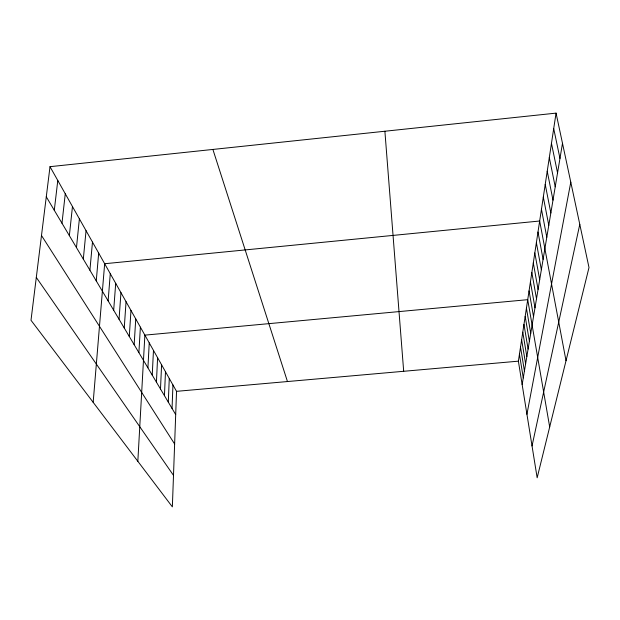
<?xml version="1.0" encoding="UTF-8"?>
<svg xmlns="http://www.w3.org/2000/svg" width="620" height="620" viewBox="0 0 620 620"><rect width="100%" height="100%" fill="white"/><g stroke="black" fill="none" stroke-linecap="round" stroke-linejoin="round"><path stroke-width="0.93" d="M50.011 166.679L176.53 391.336L172.36 506.873L31 320.269L50.011 166.679L556.055 113.127L589 267.53L537.16 477.78L518.382 361.166L556.055 113.127M172.05 408.448L172.949 384.974M168.307 402.147L169.268 378.44M164.455 395.676L165.486 371.721M160.495 389.011L161.595 364.816M156.426 382.16L157.596 357.717M152.233 375.108L153.473 350.401M147.917 367.838L149.242 342.883M137.834 461.296L144.879 335.133L527.721 299.677L549.684 426.979M138.888 352.64L140.383 327.151M134.16 344.689L135.749 318.928M129.285 336.482L130.975 310.442M124.248 328.011L126.046 301.692M119.048 319.261L120.954 292.663M113.677 310.225L115.708 283.332M108.128 300.878L110.275 273.691M93.171 402.334L104.664 263.725L539.671 221.014L566.021 360.731M96.255 280.906L98.681 253.1M89.908 270.212L92.481 242.095M83.312 259.121L86.056 230.679M76.469 247.605L79.383 218.837M69.362 235.647L72.463 206.545M61.977 223.208L65.27 193.773M54.289 210.273L57.792 180.498M522.156 384.594L562.495 143.313M526.938 414.292L570.788 182.164M532.03 445.95L579.785 224.339M176.53 391.336L518.382 361.166M36.301 277.427L173.499 475.377M41.493 235.499L174.631 444.013M46.283 196.804L175.692 414.579M212.892 149.443L287.463 381.548M553.707 128.557L559.968 158.418M551.459 143.359L557.55 172.903M549.304 157.581L555.226 186.798M547.228 171.252L552.994 200.144M545.228 184.404L550.847 212.978M543.306 197.059L548.785 225.324M541.454 209.258L546.793 237.212M537.997 232.027L543.089 259.377M536.378 242.668L541.361 269.731M534.82 252.96L539.687 279.736M533.301 262.911L538.067 289.408M531.844 272.544L536.501 298.762M530.425 281.875L534.99 307.815M529.054 290.912L533.525 316.588M526.427 308.171L530.728 333.32M525.179 316.417L529.395 341.31M523.962 324.423L528.093 349.06M522.784 332.196L526.837 356.585M521.637 339.752L525.613 363.886M520.521 347.091L524.427 370.985M519.436 354.221L523.272 377.89M384.888 131.239L403.682 371.287"/></g></svg>
